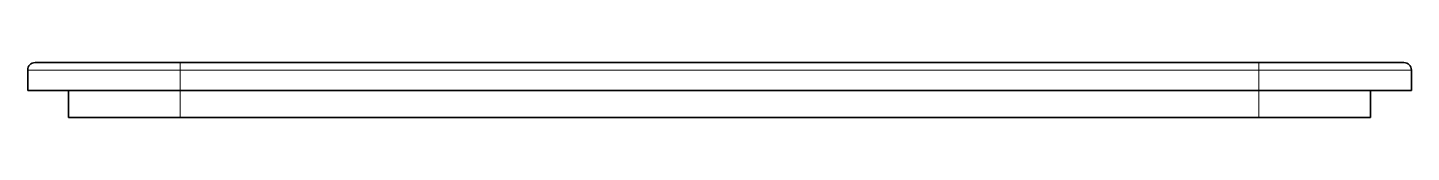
# Model space of a CAD drawing. Extents: x 468 to 804, y 295 to 621.
# Drawn here: x 573.16 to 610.36, y 556.86 to 558.33 of the extents above; entities that cross this region are included whole.
import ezdxf

# ---------------------------------------------------------------- set-up
doc = ezdxf.new("R2010")
doc.units = 0

msp = doc.modelspace()

# ---------------------------------------------------------------- linework, layer by layer
at = {"color": 7, "lineweight": 35, "ltscale": 0.01375}
for p, q in [((573.156, 558.133), (573.156, 557.583)), ((610.356, 558.133), (610.356, 557.583))]:
    msp.add_line(p, q, dxfattribs=at)
at = {"color": 7, "lineweight": 13, "ltscale": 0.102499}
for p, q in [((577.256, 558.133), (573.156, 558.133)), ((610.356, 558.133), (606.256, 558.133))]:
    msp.add_line(p, q, dxfattribs=at)
at = {"color": 7, "lineweight": 35, "ltscale": 0.097501}
for p, q in [((577.256, 558.333), (573.356, 558.333)), ((610.156, 558.333), (606.256, 558.333))]:
    msp.add_line(p, q, dxfattribs=at)
at = {"color": 7, "lineweight": 35}
for p, q in [((577.256, 558.333), (606.256, 558.333)), ((577.256, 557.583), (606.256, 557.583)), ((577.256, 556.863), (606.256, 556.863))]:
    msp.add_line(p, q, dxfattribs=at)
at = {"color": 7, "lineweight": 13, "ltscale": 0.005}
for p, q in [((577.256, 558.333), (577.256, 558.133)), ((606.256, 558.333), (606.256, 558.133))]:
    msp.add_line(p, q, dxfattribs=at)
at = {"color": 7, "lineweight": 13, "ltscale": 0.01375}
for p, q in [((577.256, 558.133), (577.256, 557.583)), ((606.256, 558.133), (606.256, 557.583))]:
    msp.add_line(p, q, dxfattribs=at)
at = {"color": 7, "lineweight": 13}
msp.add_line((577.256, 558.133), (606.256, 558.133), dxfattribs=at)
at = {"color": 7, "lineweight": 35, "ltscale": 0.102499}
for p, q in [((577.256, 557.583), (573.156, 557.583)), ((610.356, 557.583), (606.256, 557.583))]:
    msp.add_line(p, q, dxfattribs=at)
at = {"color": 7, "lineweight": 35, "ltscale": 0.017999}
for p, q in [((574.256, 556.863), (574.256, 557.583)), ((609.256, 556.863), (609.256, 557.583))]:
    msp.add_line(p, q, dxfattribs=at)
at = {"color": 7, "lineweight": 13, "ltscale": 0.017999}
for p, q in [((577.256, 556.863), (577.256, 557.583)), ((606.256, 556.863), (606.256, 557.583))]:
    msp.add_line(p, q, dxfattribs=at)
at = {"color": 7, "lineweight": 35, "ltscale": 0.075}
for p, q in [((574.256, 556.863), (577.256, 556.863)), ((606.256, 556.863), (609.256, 556.863))]:
    msp.add_line(p, q, dxfattribs=at)
at = {"color": 7, "lineweight": 35}
for centre, start, end in [((573.356, 558.133), 90, 180), ((610.156, 558.133), 0, 90)]:
    msp.add_arc(centre, 0.2, start, end, dxfattribs=at)

doc.saveas('drawing.dxf')
